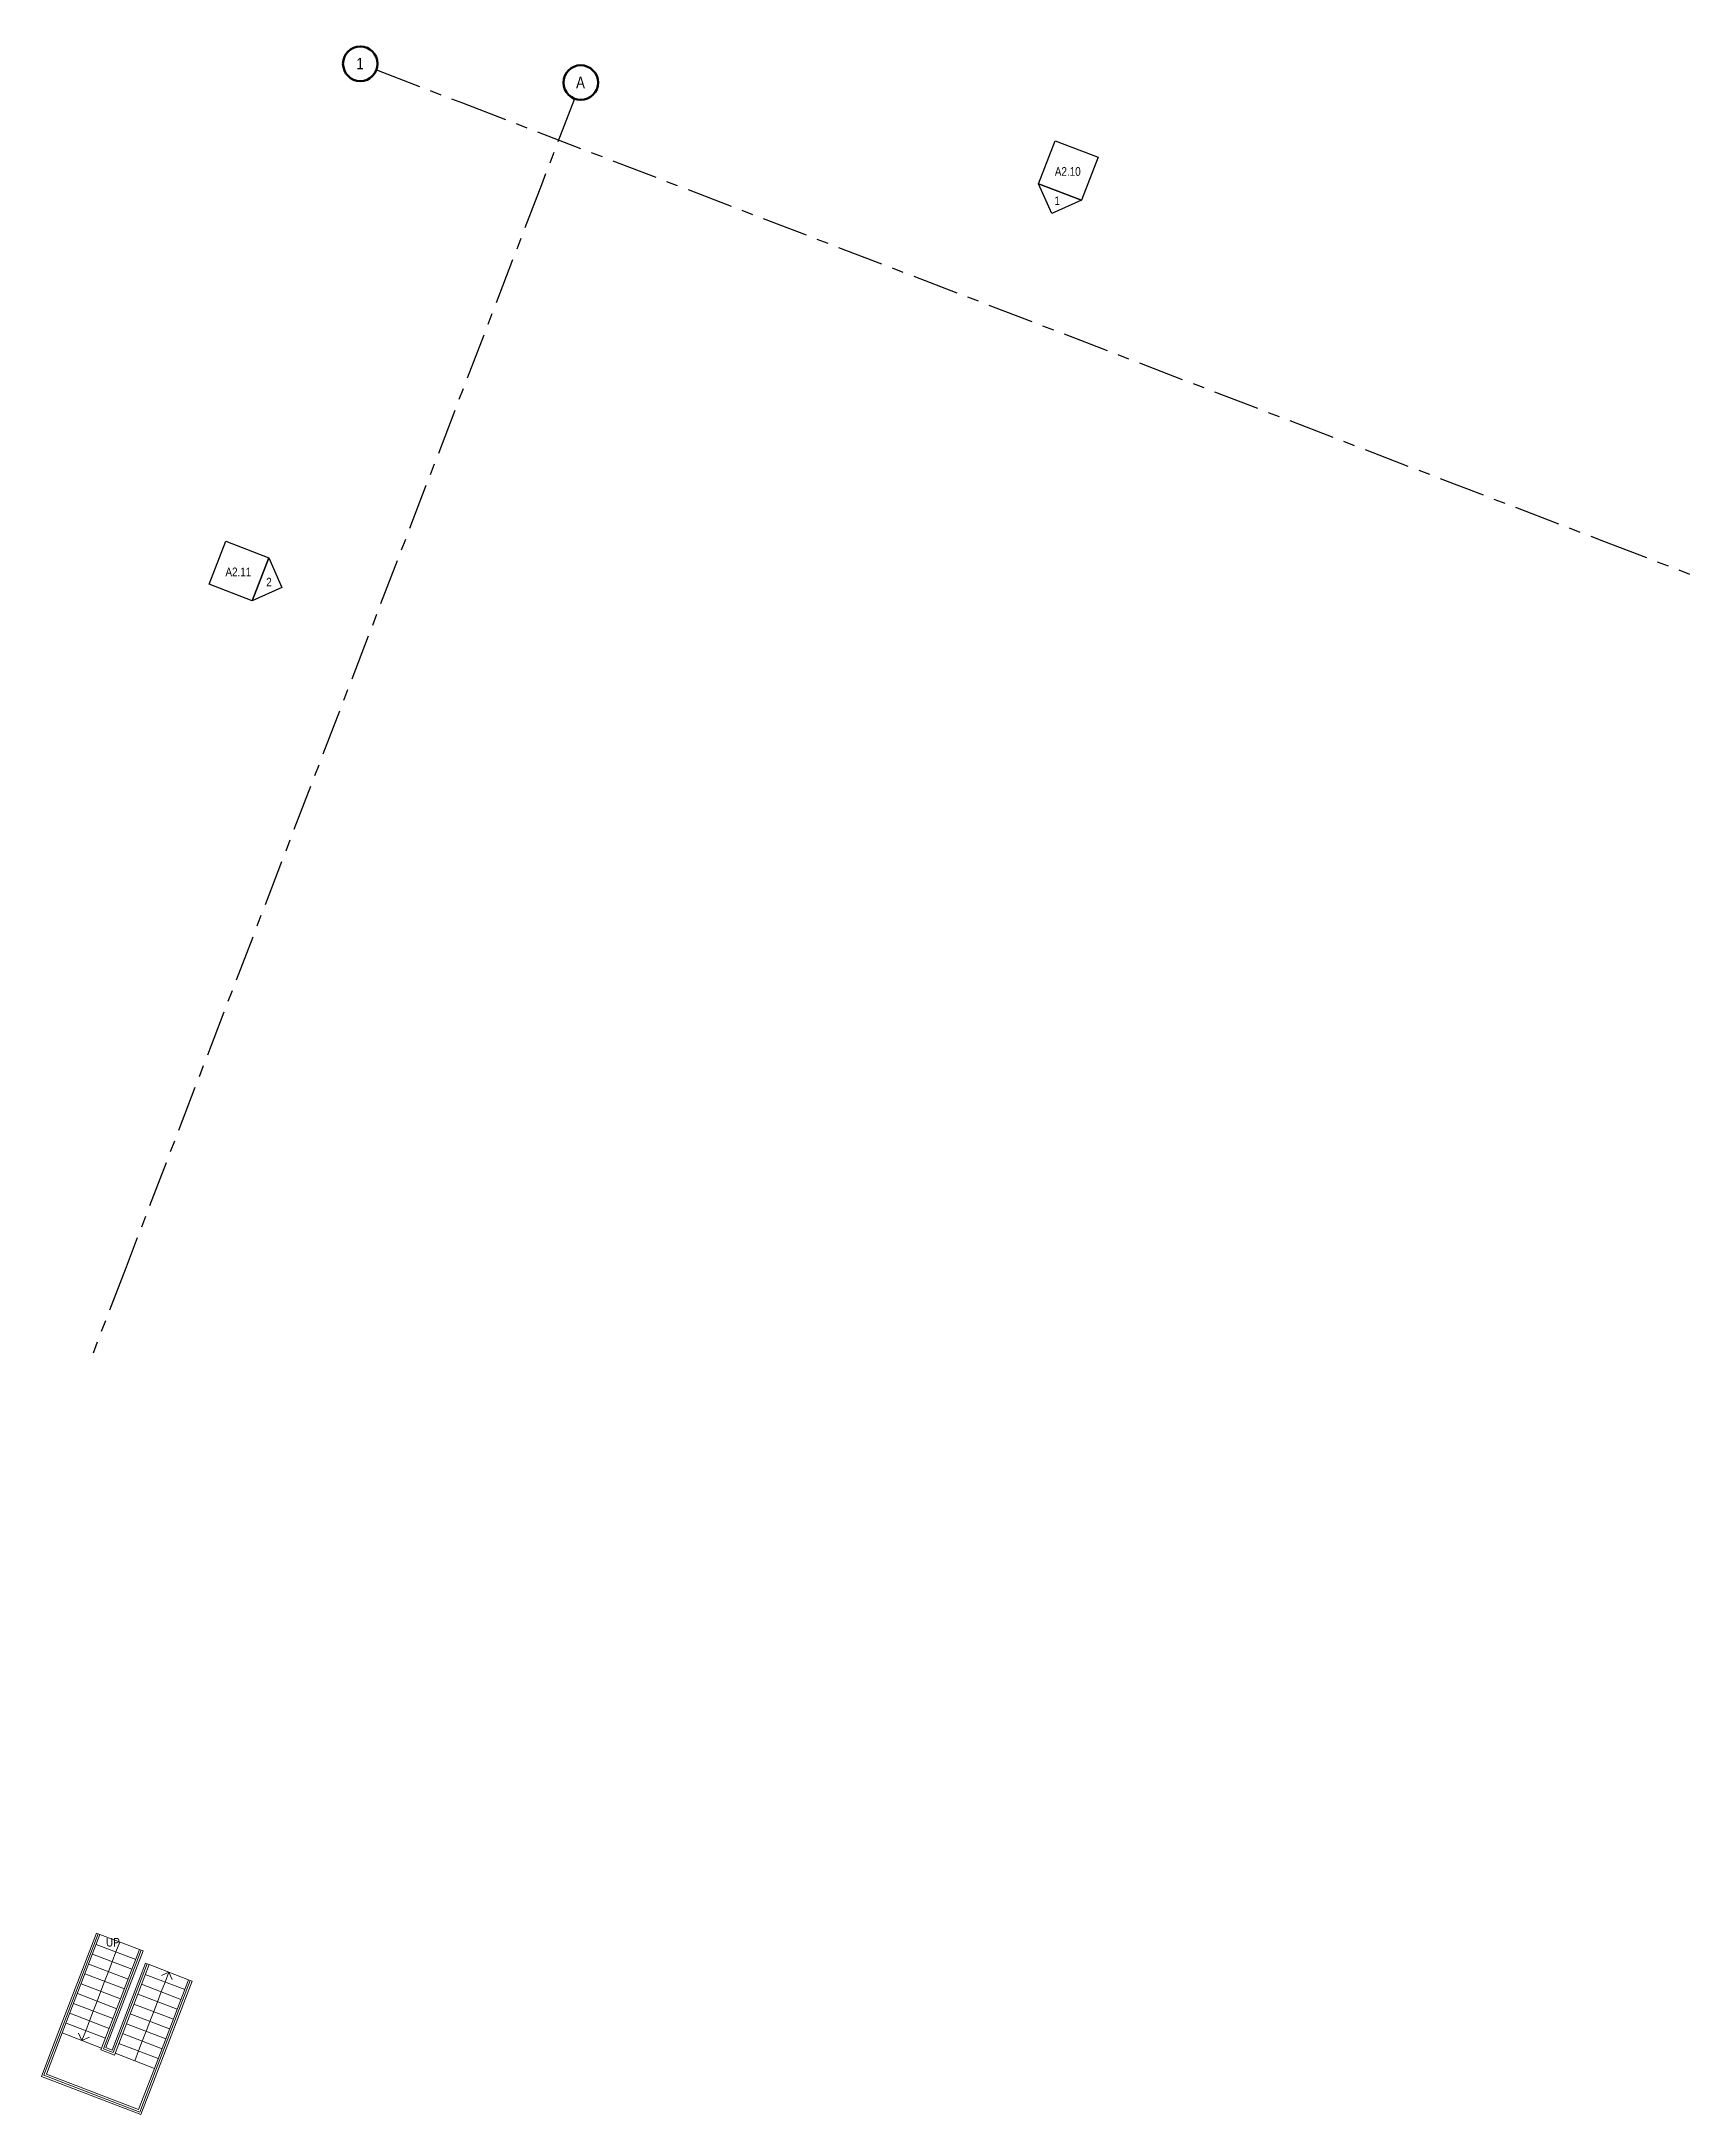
# Model space of a CAD drawing. Header units: inches. Extents: x -888 to 830, y -794 to 1367.
import ezdxf

# ---------------------------------------------------------------- set-up
doc = ezdxf.new("R2010")
doc.units = ezdxf.units.IN
doc.header["$MEASUREMENT"] = 0
doc.linetypes.add('Grid Line', pattern=[84, 48, -12, 12, -12])
for name, color, linetype, lineweight in [('A-FLOR-HRAL', 11, 'Continuous', 9), ('G-ANNO-SYMB', 111, 'Continuous', 9), ('S-GRID', 1, 'Continuous', 9), ('S-GRID-IDEN', 1, 'Continuous', 50), ('S-STRS', 31, 'Continuous', 9), ('S-STRS-ANNO', 31, 'Continuous', 9), ('S-STRS-IDEN', 31, 'Continuous', 9)]:
    doc.layers.add(name, color=color, linetype=linetype, lineweight=lineweight)
doc.styles.add('Arial Narrow', font='ARIALN.TTF', dxfattribs={"height": 9})
doc.styles.add('Arial Narrow_1', font='ARIALN.TTF', dxfattribs={"height": 12})

# ---------------------------------------------------------------- blocks, each defined once
blk = doc.blocks.new('Railing - Railing-5172666-LEVEL 2')
at = {"layer": 'A-FLOR-HRAL'}
for p, q in [((-829.2, -605.2), (-868.6, -707.9)), ((-827.4, -605.9), (-866.8, -708.6)), ((-829.2, -605.2), (-827.4, -605.9)), ((-770.6, -745.5), (-735.1, -653.1)), ((-768.7, -746.2), (-733.3, -653.8)), ((-735.1, -653.1), (-733.3, -653.8)), ((-868.6, -707.9), (-885.8, -752.7)), ((-866.8, -708.6), (-883.3, -751.5)), ((-885.8, -752.7), (-785.9, -791)), ((-883.3, -751.5), (-787.1, -788.4)), ((-787.1, -788.4), (-770.6, -745.5)), ((-785.9, -791), (-768.7, -746.2))]:
    blk.add_line(p, q, dxfattribs=at)
blk = doc.blocks.new('Railing - Railing-5172670-LEVEL 2')
at = {"layer": 'A-FLOR-HRAL'}
for p, q in [((-786.3, -621.7), (-825.7, -724.3)), ((-784.4, -622.4), (-823.8, -725.1)), ((-786.3, -621.7), (-784.4, -622.4)), ((-813.6, -729), (-778.1, -636.6)), ((-812.4, -731.6), (-776.2, -637.3)), ((-778.1, -636.6), (-776.2, -637.3)), ((-825.7, -724.3), (-826.4, -726.2)), ((-826.4, -726.2), (-812.4, -731.6)), ((-823.8, -725.1), (-813.6, -729))]:
    blk.add_line(p, q, dxfattribs=at)
blk = doc.blocks.new('Elevation - Detail Number_CE_-134675-LEVEL 2')
at = {"layer": 'G-ANNO-SYMB', "lineweight": 25}
for p, q in [((-0.25, -0.25), (-0.25, 0.25)), ((-0.25, 0.25), (0.25, 0.25)), ((0.25, 0.25), (0.25, -0.25)), ((0.25, -0.25), (-0.25, -0.25))]:
    blk.add_line(p, q, dxfattribs=at)
blk = doc.blocks.new('Elevation - Detail Number_CE_-46063-LEVEL 2')
at = {"layer": 'G-ANNO-SYMB', "lineweight": 25}
for p, q in [((0, 0.25), (-0.25, 0)), ((0.25, 0), (0, 0.25)), ((-0.25, 0), (0.25, 0))]:
    blk.add_line(p, q, dxfattribs=at)
blk = doc.blocks.new('Grid - Grid Head-Circle_CE_-46466-LEVEL 2')
at = {"layer": 'S-GRID-IDEN'}
blk.add_circle((0, 0), 0.188, dxfattribs=at)

msp = doc.modelspace()

# ---------------------------------------------------------------- linework, layer by layer
at = {"layer": 'S-GRID', "linetype": 'Grid Line', "lineweight": 25}
for p, q in [((740.2, 846.5), (829.8, 812.1)), ((-800.2, 89.8), (-834.6, 0.2))]:
    msp.add_line(p, q, dxfattribs=at)
at = {"layer": 'S-STRS'}
for p, q in [((-831.1, -604.5), (-871.3, -709.3)), ((-829.2, -605.2), (-831.1, -604.5)), ((-794.2, -642.2), (-835.2, -626.4)), ((-790.2, -631.9), (-831.3, -616.2)), ((-786.3, -621.7), (-827.4, -605.9)), ((-782.5, -623.1), (-821.2, -723.9)), ((-782.5, -623.1), (-784.4, -622.4)), ((-802, -662.7), (-843.1, -647)), ((-798.1, -652.5), (-839.2, -636.7)), ((-814.7, -726.4), (-779.9, -635.9)), ((-780.2, -647.6), (-739.1, -663.3)), ((-778.1, -636.6), (-779.9, -635.9)), ((-776.2, -637.3), (-735.1, -653.1)), ((-809.9, -683.3), (-851, -667.5)), ((-806, -673), (-847.1, -657.2)), ((-788, -668.1), (-747, -683.9)), ((-784.1, -657.8), (-743, -673.6)), ((-770, -755), (-731.4, -654.5)), ((-731.4, -654.5), (-733.3, -653.8)), ((-817.8, -703.8), (-858.9, -688)), ((-813.9, -693.5), (-854.9, -677.8)), ((-795.9, -688.6), (-754.8, -704.4)), ((-792, -678.4), (-750.9, -694.1)), ((-871.3, -709.3), (-888.4, -753.8)), ((-825.7, -724.3), (-866.8, -708.6)), ((-821.8, -714.1), (-862.8, -698.3)), ((-803.8, -709.2), (-762.7, -725)), ((-799.9, -698.9), (-758.8, -714.7)), ((-814.7, -726.4), (-821.2, -723.9)), ((-811.7, -729.7), (-770.6, -745.5)), ((-807.7, -719.5), (-766.7, -735.2)), ((-888.4, -753.8), (-784.8, -793.6)), ((-784.8, -793.6), (-770, -755))]:
    msp.add_line(p, q, dxfattribs=at)
at = {"layer": 'S-STRS-ANNO'}
for p, q in [((-810.8, -624), (-814.7, -634.3)), ((-806.8, -613.8), (-810.8, -624)), ((-818.6, -644.6), (-822.6, -654.8)), ((-814.7, -634.3), (-818.6, -644.6)), ((-755.7, -645.2), (-763.4, -648.6)), ((-759.6, -655.5), (-755.7, -645.2)), ((-755.7, -645.2), (-752.2, -652.9)), ((-826.5, -665.1), (-830.5, -675.4)), ((-822.6, -654.8), (-826.5, -665.1)), ((-767.5, -676), (-763.6, -665.7)), ((-763.6, -665.7), (-759.6, -655.5)), ((-834.4, -685.7), (-838.3, -695.9)), ((-830.5, -675.4), (-834.4, -685.7)), ((-775.4, -696.5), (-771.4, -686.3)), ((-771.4, -686.3), (-767.5, -676)), ((-846.2, -716.5), (-849.7, -708.7)), ((-842.3, -706.2), (-846.2, -716.5)), ((-846.2, -716.5), (-838.5, -713)), ((-838.3, -695.9), (-842.3, -706.2)), ((-783.3, -717.1), (-779.3, -706.8)), ((-779.3, -706.8), (-775.4, -696.5)), ((-791.2, -737.6), (-787.2, -727.3)), ((-787.2, -727.3), (-783.3, -717.1))]:
    msp.add_line(p, q, dxfattribs=at)

# ---------------------------------------------------------------- block references
at = {"layer": 'A-FLOR-HRAL'}
for name in ['Railing - Railing-5172666-LEVEL 2', 'Railing - Railing-5172670-LEVEL 2']:
    msp.add_blockref(name, (0, 0), dxfattribs=at)
at = {"layer": 'G-ANNO-SYMB', "lineweight": 25}
for p, xscale, yscale, zscale, rotation in [((182.2, 1232.8), 95.99999999999996, 95.99999999999996, 95.99999999999996, 338.9999999999991), ((-682.5, 815.4), 95.99999999999991, 95.99999999999991, 95.99999999999991, 338.9999999999989)]:
    msp.add_blockref('Elevation - Detail Number_CE_-134675-LEVEL 2', p, dxfattribs=dict(at, xscale=xscale, yscale=yscale, zscale=zscale, rotation=rotation))
at = {"layer": 'S-GRID-IDEN', "xscale": 95.99999999999996, "yscale": 95.99999999999996, "zscale": 95.99999999999996}
for p, rotation in [((-556, 1344.1), 248.9999999999989), ((-326.2, 1324.4), 158.9999999999994)]:
    msp.add_blockref('Grid - Grid Head-Circle_CE_-46466-LEVEL 2', p, dxfattribs=dict(at, rotation=rotation))

# ---------------------------------------------------------------- texts
at = {"layer": 'S-STRS-IDEN', "insert": (-821.1, -609.5), "char_height": 9, "width": 17.194, "attachment_point": 1, "line_spacing_factor": 0.974696, "style": 'Arial Narrow'}
msp.add_mtext('UP', dxfattribs=at)

# ---------------------------------------------------------------- next in the draw order: texts
at = {"layer": 'G-ANNO-SYMB', "char_height": 9, "width": 33.027, "attachment_point": 1, "style": 'Arial Narrow', "bg_fill": 3, "box_fill_scale": 1.25, "bg_fill_color": 9, "bg_fill_true_color": 13158600, "bg_fill_transparency": 0}
for s, insert in [('A2.10', (168.1, 1236.3)), ('A2.11', (-696.6, 818.9))]:
    msp.add_mtext(s, dxfattribs=dict(at, insert=insert))
at = {"layer": 'S-GRID-IDEN', "lineweight": 9, "char_height": 12, "attachment_point": 1, "style": 'Arial Narrow_1', "bg_fill": 3, "box_fill_scale": 1.25, "bg_fill_color": 9, "bg_fill_true_color": 13158600, "bg_fill_transparency": 0}
for s, insert, width in [('1', (-560.1, 1350.2), 9.393), ('A', (-331, 1330.6), 11.211)]:
    msp.add_mtext(s, dxfattribs=dict(at, insert=insert, width=width))

# ---------------------------------------------------------------- next in the draw order: linework, layer by layer
at = {"layer": 'S-GRID', "linetype": 'Grid Line', "lineweight": 25}
for p, q in [((-539.2, 1337.6), (-449.6, 1303.2)), ((-332.7, 1307.6), (-367.1, 1218))]:
    msp.add_line(p, q, dxfattribs=at)

# ---------------------------------------------------------------- next in the draw order: block references
at = {"layer": 'G-ANNO-SYMB', "lineweight": 25, "extrusion": (0, 0, -1), "xscale": 95.99999999999994, "yscale": 95.99999999999994, "zscale": 95.99999999999994}
for p, rotation in [((-173.6, 1210.4), 201.0000000000013), ((660.1, 806.8), 111.000000000001)]:
    msp.add_blockref('Elevation - Detail Number_CE_-46063-LEVEL 2', p, dxfattribs=dict(at, rotation=rotation))

# ---------------------------------------------------------------- next in the draw order: texts
at = {"layer": 'G-ANNO-SYMB', "char_height": 9, "width": 6.969, "attachment_point": 1, "style": 'Arial Narrow', "bg_fill": 3, "box_fill_scale": 1.25, "bg_fill_color": 9, "bg_fill_true_color": 13158600, "bg_fill_transparency": 0}
for s, insert in [('1', (167.7, 1205.8)), ('2', (-654.1, 808.3))]:
    msp.add_mtext(s, dxfattribs=dict(at, insert=insert))

# ---------------------------------------------------------------- next in the draw order: linework, layer by layer
at = {"layer": 'S-GRID', "linetype": 'Grid Line', "lineweight": 25}
for p, q in [((-449.6, 1303.2), (740.2, 846.5)), ((-367.1, 1218), (-800.2, 89.8))]:
    msp.add_line(p, q, dxfattribs=at)

doc.saveas('drawing.dxf')
